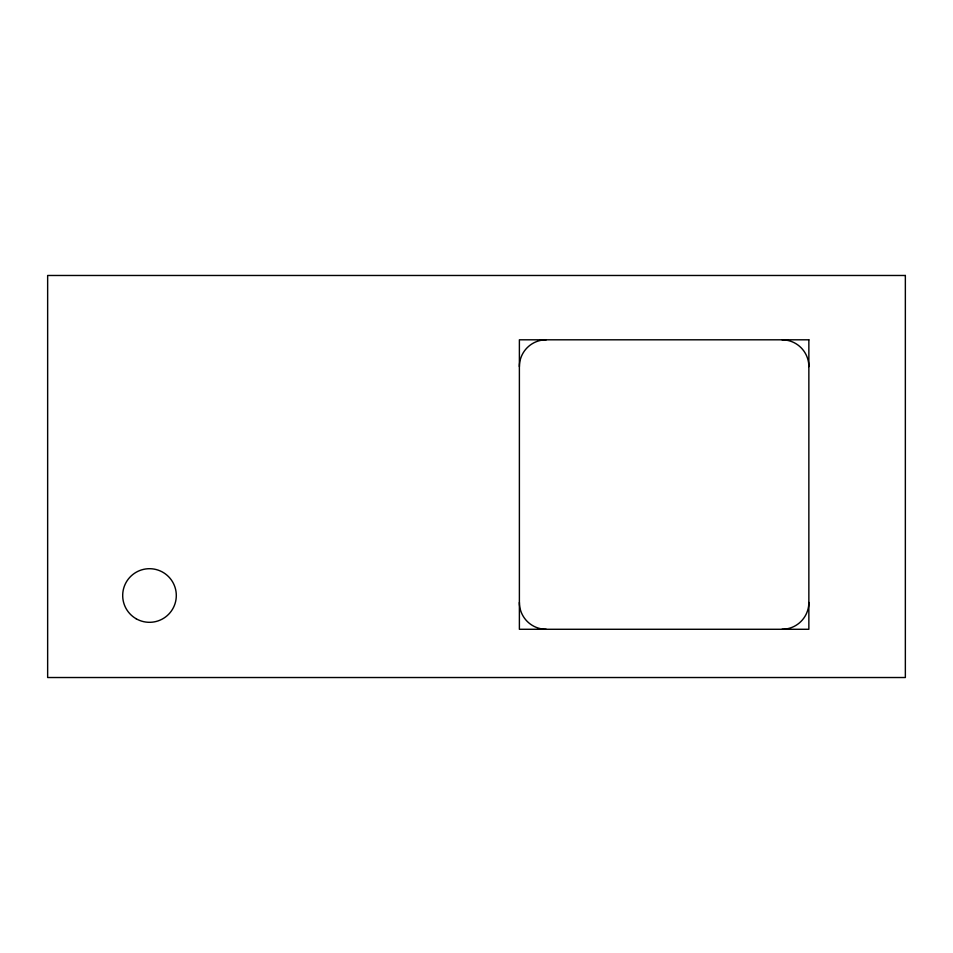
<?xml version="1.0" encoding="UTF-8"?>
<svg xmlns="http://www.w3.org/2000/svg" width="953" height="953" viewBox="0 0 953 953"><rect width="100%" height="100%" fill="white"/><g stroke="black" fill="none" stroke-linecap="round" stroke-linejoin="round"><path stroke-width="1.43" d="M546.188 629.278A26.803 26.803 0 0 1 519.385 602.475M808.859 602.475A26.803 26.803 0 0 1 782.056 629.278M782.056 339.804A26.803 26.803 0 0 1 808.859 366.607M519.385 366.607A26.803 26.803 0 0 1 546.188 339.804M905.35 275.477L47.65 275.477L47.65 677.523L905.35 677.523L905.35 275.477M808.859 339.804L519.385 339.804L519.385 629.278L808.859 629.278L808.859 339.804M136.1 618.723A26.803 26.803 0 0 0 176.305 595.506A26.803 26.803 0 0 0 136.1 572.288A26.803 26.803 0 0 0 136.1 618.723"/></g></svg>
